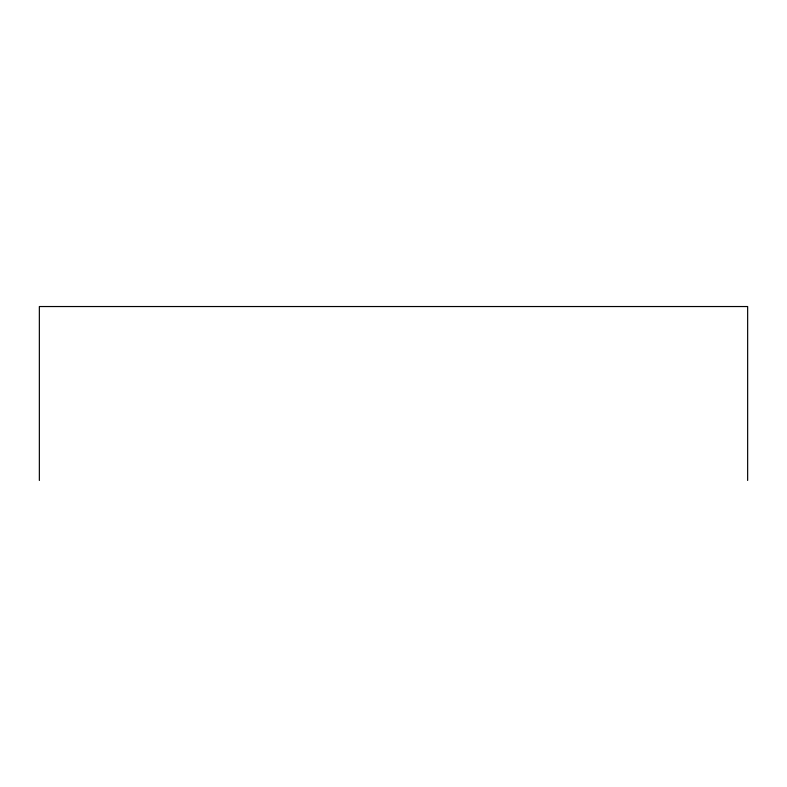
<?xml version="1.0" encoding="UTF-8"?>
<svg xmlns="http://www.w3.org/2000/svg" width="787" height="787" viewBox="0 0 787 787"><rect width="100%" height="100%" fill="white"/><g stroke="black" fill="none" stroke-linecap="round" stroke-linejoin="round"><path stroke-width="1.18" d="M747.65 480.464L747.65 306.537L39.35 306.537L39.35 480.464"/></g></svg>
